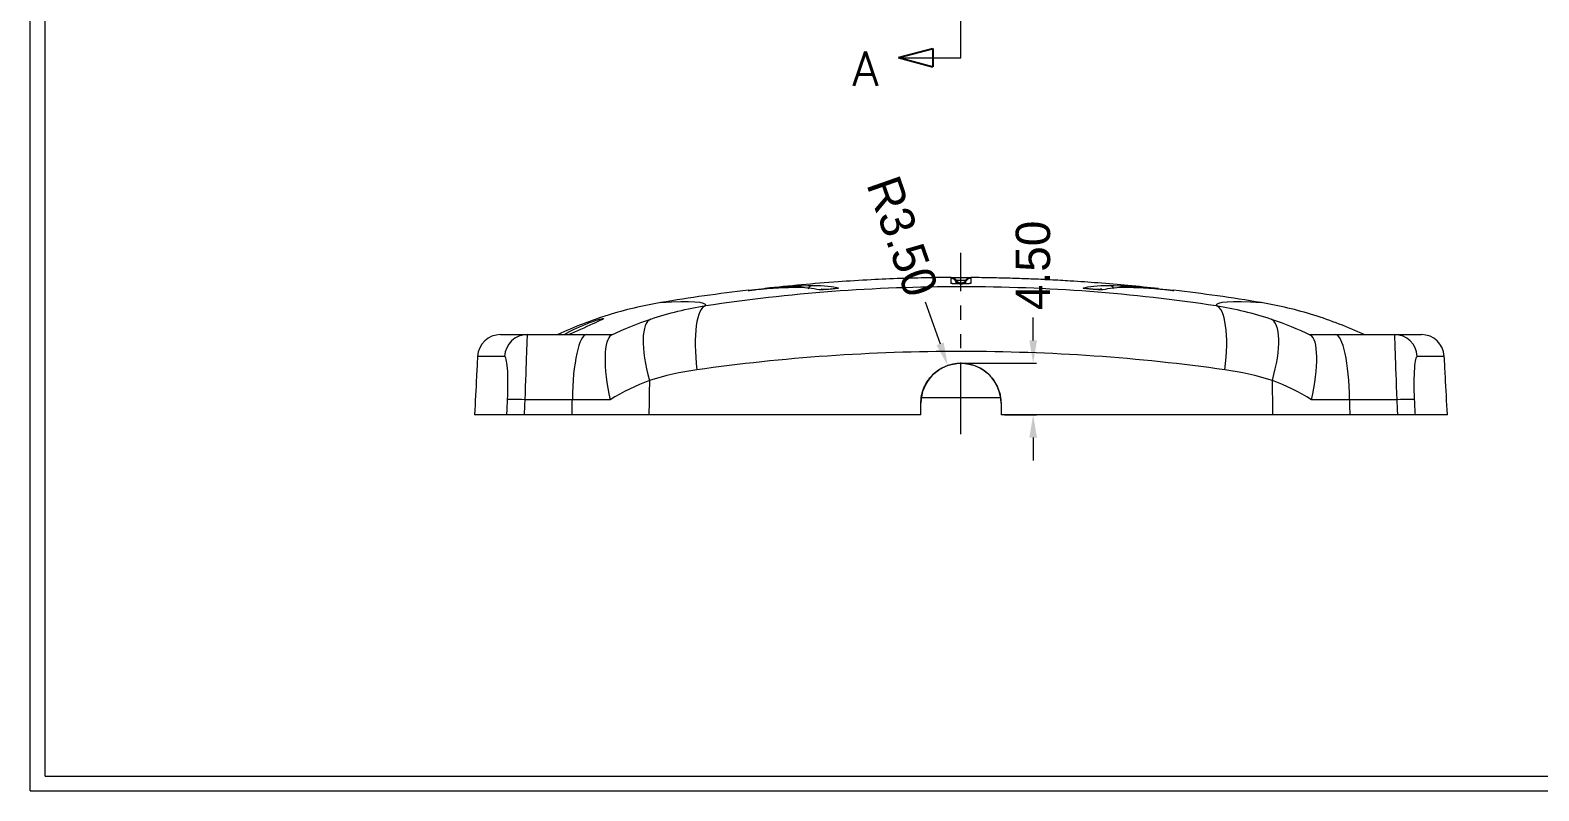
# Model space of a CAD drawing. Extents: x 178 to 733, y 496 to 689.
# Drawn here: x 178.5 to 310.2, y 496.1 to 562.6 of the extents above; entities that cross this region are included whole.
import ezdxf

# ---------------------------------------------------------------- set-up
doc = ezdxf.new("R2010")
doc.units = 0
doc.header["$MEASUREMENT"] = 0
doc.linetypes.add('PHANTOM', pattern=[2.5, 1.25, -0.25, 0.25, -0.25, 0.25, -0.25])
doc.layers.add('3', color=7, linetype='Continuous')
doc.layers.add('TOP', color=7, linetype='Continuous')
doc.styles.add('blockfont', font='simplex.shx', dxfattribs={"bigfont": 'bigfont'})
doc.dimstyles.get("Standard").update_dxf_attribs({"dimtxt": 0.18, "dimasz": 0.18, "dimexe": 0.18, "dimexo": 0.0625, "dimgap": 0.09, "dimtad": 0, "dimtih": 1, "dimtoh": 1, "dimdec": 4, "dimzin": 0, "dimdsep": 46, "dimtxsty": 'Standard', "dimcen": 0.09, "dimadec": 0, "dimazin": 0, "dimtfac": 1, "dimtdec": 4, "dimtofl": 0, "dimtmove": 0, "dimatfit": 3, "dimfxl": 0, "dimtolj": 1, "dimtzin": 0, "dimarcsym": 0})

# ---------------------------------------------------------------- blocks, each defined once
blk = doc.blocks.new('ASSORTED_DRAFT1')
at = {"color": 13}
for p, q in [((148.05, 542.65, 148.05), (151.05, 543.45)), ((151.05, 543.45), (151.05, 541.84)), ((148.05, 542.65, 148.05), (151.05, 541.84))]:
    blk.add_line(p, q, dxfattribs=at)
blk = doc.blocks.new('*D20')
at = {"color": 4, "linetype": 'Continuous', "lineweight": 9}
for p, q in [((266.07, 535.5), (266.07, 537.5)), ((260.06, 533.5), (266.37, 533.5)), ((263.56, 529), (266.37, 529)), ((266.07, 527), (266.07, 525))]:
    blk.add_line(p, q, dxfattribs=at)
for points in [[(265.74, 535.5), (266.41, 535.5), (266.07, 533.5)], [(265.74, 527), (266.41, 527), (266.07, 529)]]:
    blk.add_solid(points, dxfattribs=at)
at = {"layer": 'Defpoints', "color": 0, "linetype": 'Continuous', "lineweight": 9}
for p in [(259.76, 533.5), (266.07, 533.5), (263.26, 529)]:
    blk.add_point(p, dxfattribs=at)
at = {"color": 3, "linetype": 'Continuous', "lineweight": 9, "insert": (266.07, 542.05), "char_height": 3, "attachment_point": 5, "rotation": 90}
blk.add_mtext('\\A1;4.50', dxfattribs=at)
blk = doc.blocks.new('*D21')
at = {"color": 4, "linetype": 'Continuous', "lineweight": 9}
blk.add_line((256.65, 538.87), (257.94, 535.19), dxfattribs=at)
blk.add_solid([(258.26, 535.3), (257.63, 535.08), (258.61, 533.3)], dxfattribs=at)
at = {"layer": 'Defpoints', "color": 0, "linetype": 'Continuous', "lineweight": 9}
for p in [(258.61, 533.3), (259.76, 530)]:
    blk.add_point(p, dxfattribs=at)
at = {"color": 3, "linetype": 'Continuous', "lineweight": 9, "insert": (254.65, 544.58), "char_height": 3, "attachment_point": 5, "rotation": 289.3312}
blk.add_mtext('\\A1;R3.50', dxfattribs=at)

msp = doc.modelspace()

# ---------------------------------------------------------------- linework, layer by layer
at = {"color": 7, "linetype": 'Continuous', "lineweight": 9}
for p, q in [((178.473, 496.141), (178.473, 688.597)), ((179.769, 497.437), (179.769, 687.301)), ((179.769, 497.437), (449.337, 497.437)), ((178.473, 496.141), (450.633, 496.141))]:
    msp.add_line(p, q, dxfattribs=at)
at = {"linetype": 'Continuous', "lineweight": 9}
msp.add_arc((259.764, 529.997), 3.5, 360, 180, dxfattribs=at)
at = {"layer": '3', "color": 1, "linetype": 'PHANTOM', "lineweight": 9, "ltscale": 5}
for p, q in [((259.764, 560.195), (259.764, 625.457)), ((259.764, 527.303), (259.764, 543.14))]:
    msp.add_line(p, q, dxfattribs=at)
at = {"layer": '3', "color": 1, "linetype": 'Continuous', "lineweight": 9}
msp.add_line((254.304, 560.195), (259.764, 560.195), dxfattribs=at)
at = {"layer": '3', "color": 7, "linetype": 'Continuous', "lineweight": 9}
for p, q in [((219.547, 535.997), (221.891, 535.997)), ((221.891, 535.997), (227.062, 535.997)), ((292.465, 535.997), (297.636, 535.997)), ((297.636, 535.997), (299.98, 535.997)), ((219.905, 534.102), (217.55, 534.102)), ((301.977, 534.102), (299.622, 534.102)), ((225.826, 530.311), (221.672, 530.311)), ((256.348, 530.497), (263.227, 530.497)), ((297.855, 530.311), (293.702, 530.311)), ((220.104, 528.997), (217.281, 528.997)), ((225.808, 528.997), (221.608, 528.997)), ((256.264, 528.997), (232.511, 528.997)), ((287.016, 528.997), (263.264, 528.997)), ((297.919, 528.997), (293.719, 528.997)), ((302.247, 528.997), (299.423, 528.997))]:
    msp.add_line(p, q, dxfattribs=at)
at = {"layer": '3', "color": 7, "linetype": 'Continuous', "lineweight": 9, "extrusion": (0, 0, -1)}
for centre, start, end in [((-258.899, 540.495), 89.54633, 150.52893), ((-259.764, 540.997), 211.03691, 329.14449), ((-260.628, 540.495), 29.25353, 90.17405)]:
    msp.add_arc(centre, 0.5, start, end, dxfattribs=at)
at = {"layer": '3', "color": 7, "linetype": 'Continuous', "lineweight": 9}
for centre, major_axis, ratio, start_param, end_param in [((246.855, 539.794), (-0.002, 0.5), 0.9857389, 0.0956848, 1.150793), ((258.899, 540.411), (0.5, 0), 0.999902, 0.5268518, 1.5772892), ((258.899, 539.966), (0.5, 0), 0.9993798, 1.3808577, 1.5772911), ((259.764, 540.914), (0.5, 0), 0.9999022, 3.6684445, 5.7563335), ((260.628, 540.411), (0.5, 0), 0.999902, 1.5643035, 2.6147408), ((260.628, 539.966), (0.5, 0), 0.9993798, 1.5643016, 1.7673992), ((272.673, 539.794), (-0.002, -0.5), 0.9857389, 1.9907997, 3.0459079), ((242.916, 539.55), (-0.048, 0.498), 0.9657494, 0.0157367, 0.4525011), ((276.611, 539.55), (-0.048, -0.498), 0.9657494, 2.7094616, 3.1258559), ((238.439, 532.609), (-0.917, 5.93), 0.2784409, 0.0235545, 1.4748379), ((281.088, 532.609), (0.917, 5.93), 0.2784409, 4.8083474, 6.2596308), ((234.6, 531.677), (-1.903, 5.69), 0.3099784, 0.0143864, 1.412595), ((284.927, 531.677), (-1.903, -5.69), 0.3099784, 1.7289977, 3.1272063), ((219.547, 533.997), (0, -2), 0.9999565, 3.1415927, 4.6600291), ((221.891, 533.997), (0, -2), 0.9945394, 3.1415927, 4.6600291), ((227.062, 529.997), (0, 6), 0.2063783, 0, 1.5184364), ((292.465, 529.997), (0, -6), 0.2063783, 1.6231562, 3.1415927), ((297.636, 533.997), (0, -2), 0.9945394, 1.6231562, 3.1415927), ((299.98, 533.997), (0, -2), 0.9999565, 1.6231562, 3.1415927), ((222.151, 530.207), (-1.998, 0.096), 0.0420527, 4.9567415, 6.1690101), ((297.376, 530.207), (1.998, 0.096), 0.0420527, 0.1141752, 1.3264438)]:
    msp.add_ellipse(centre, major_axis=major_axis, ratio=ratio, start_param=start_param, end_param=end_param, dxfattribs=at)
for points, knots in [([(258.896, 540.986), (258.207, 540.983), (256.685, 540.967), (254.367, 540.904), (251.755, 540.788), (248.873, 540.606), (245.808, 540.354), (243.713, 540.147), (242.668, 540.033)], [0, 0, 0, 0, 0.1032865, 0.2353069, 0.3914269, 0.573597, 0.7836213, 1, 1, 1, 1]), ([(260.631, 540.466), (260.632, 540.461), (260.615, 540.459), (260.582, 540.456), (260.55, 540.453), (260.502, 540.45), (260.441, 540.447), (260.38, 540.445), (260.305, 540.443), (260.223, 540.441), (260.14, 540.44), (260.048, 540.439), (259.953, 540.438), (259.858, 540.437), (259.759, 540.437), (259.662, 540.438), (259.566, 540.438), (259.47, 540.439), (259.383, 540.44), (259.296, 540.441), (259.215, 540.443), (259.147, 540.445), (259.079, 540.447), (259.021, 540.45), (258.98, 540.453), (258.938, 540.456), (258.911, 540.459), (258.901, 540.462), (258.896, 540.465)], [0, 0, 0, 0, 0.1074605, 0.1074605, 0.1074605, 0.2149947, 0.2149947, 0.2149947, 0.3225736, 0.3225736, 0.3225736, 0.4300863, 0.4300863, 0.4300863, 0.5374915, 0.5374915, 0.5374915, 0.6447955, 0.6447955, 0.6447955, 0.7520487, 0.7520487, 0.7520487, 0.8593225, 0.8593225, 0.8593225, 0.9666792, 1, 1, 1, 1]), ([(259.99, 540.439), (259.943, 540.438), (259.797, 540.437), (259.531, 540.438), (259.258, 540.442), (259.083, 540.448), (259.007, 540.452), (258.994, 540.454), (258.989, 540.454)], [0, 0, 0, 0, 0.1122934, 0.3495252, 0.5874619, 0.7930108, 0.9300245, 1, 1, 1, 1]), ([(260.196, 540.969), (260.106, 540.968), (259.915, 540.968), (259.589, 540.968), (259.284, 540.969), (259.09, 540.969), (259.012, 540.97), (258.992, 540.97)], [0, 0, 0, 0, 0.2118542, 0.4412613, 0.6707573, 0.8990415, 1, 1, 1, 1]), ([(260.196, 540.724), (260.185, 540.723), (260.152, 540.723), (260.139, 540.722), (260.107, 540.722), (260.089, 540.722), (260.049, 540.722), (260.027, 540.722), (259.98, 540.722), (259.955, 540.722), (259.903, 540.722), (259.876, 540.722), (259.82, 540.722), (259.792, 540.722), (259.707, 540.722), (259.65, 540.722), (259.546, 540.722), (259.498, 540.722), (259.438, 540.722), (259.42, 540.722), (259.388, 540.722), (259.375, 540.723), (259.351, 540.723), (259.346, 540.724), (259.338, 540.718), (259.33, 540.728), (259.331, 540.722)], [0, 0, 0, 0, 0.125, 0.1875, 0.1875, 0.25, 0.25, 0.3125, 0.3125, 0.375, 0.375, 0.4375, 0.4375, 0.5, 0.5, 0.625, 0.625, 0.75, 0.75, 0.8125, 0.8125, 0.875, 0.875, 0.9375, 0.9375, 1, 1, 1, 1]), ([(260.536, 540.454), (260.526, 540.453), (260.473, 540.449), (260.351, 540.444), (260.178, 540.44), (260.042, 540.439), (259.99, 540.439)], [0, 0, 0, 0, 0.2540275, 0.5000813, 0.8190011, 1, 1, 1, 1]), ([(260.558, 540.97), (260.529, 540.97), (260.436, 540.969), (260.303, 540.969), (260.203, 540.969), (260.196, 540.969)], [0, 0, 0, 0, 0.4278624, 0.9630282, 1, 1, 1, 1]), ([(276.995, 540.02), (276.153, 540.113), (274.459, 540.283), (271.94, 540.503), (269.668, 540.665), (267.689, 540.778), (266.01, 540.855), (264.35, 540.914), (262.641, 540.957), (261.383, 540.98), (260.737, 540.982), (260.631, 540.982)], [0, 0, 0, 0, 0.2201157, 0.4206029, 0.5861452, 0.6890953, 0.7759191, 0.8496526, 0.9153943, 0.9860113, 1, 1, 1, 1]), ([(237.484, 538.531), (241.094, 539.089), (244.766, 539.508), (252.236, 540.069), (256.042, 540.21), (263.556, 540.208), (267.293, 540.069), (274.725, 539.511), (278.434, 539.089), (282.044, 538.531)], [0, 0, 0, 0, 0.25, 0.25, 0.5, 0.5, 0.75, 0.75, 1, 1, 1, 1]), ([(241.197, 539.848), (241.172, 539.845), (241.162, 539.845), (241.17, 539.846), (241.177, 539.848), (241.201, 539.851), (241.24, 539.857), (241.278, 539.862), (241.333, 539.869), (241.399, 539.878), (241.465, 539.886), (241.543, 539.896), (241.629, 539.907), (241.714, 539.917), (241.808, 539.929), (241.904, 539.94), (241.999, 539.951), (242.098, 539.963), (242.193, 539.974), (242.287, 539.985), (242.38, 539.995), (242.463, 540.004), (242.546, 540.014), (242.622, 540.022), (242.685, 540.029), (242.747, 540.035), (242.798, 540.041), (242.833, 540.044), (242.843, 540.045), (242.853, 540.046), (242.861, 540.047)], [0, 0, 0, 0, 0.1074775, 0.1074775, 0.1074775, 0.21503, 0.21503, 0.21503, 0.3226395, 0.3226395, 0.3226395, 0.4301807, 0.4301807, 0.4301807, 0.5376008, 0.5376008, 0.5376008, 0.6449028, 0.6449028, 0.6449028, 0.7521414, 0.7521414, 0.7521414, 0.8593959, 0.8593959, 0.8593959, 0.9667363, 0.9667363, 0.9667363, 1, 1, 1, 1]), ([(249.08, 540.057), (249.088, 540.054), (249.079, 540.05), (249.054, 540.045), (249.029, 540.04), (248.988, 540.034), (248.933, 540.027), (248.879, 540.02), (248.809, 540.012), (248.731, 540.003), (248.653, 539.995), (248.564, 539.986), (248.472, 539.977), (248.379, 539.969), (248.281, 539.96), (248.184, 539.951), (248.087, 539.943), (247.99, 539.935), (247.9, 539.929), (247.811, 539.922), (247.726, 539.916), (247.653, 539.911), (247.58, 539.907), (247.517, 539.904), (247.469, 539.902), (247.421, 539.9), (247.386, 539.9), (247.369, 539.901), (247.365, 539.902), (247.361, 539.902), (247.356, 539.903)], [0, 0, 0, 0, 0.1074873, 0.1074873, 0.1074873, 0.2150191, 0.2150191, 0.2150191, 0.3226122, 0.3226122, 0.3226122, 0.430168, 0.430168, 0.430168, 0.5376269, 0.5376269, 0.5376269, 0.6449708, 0.6449708, 0.6449708, 0.7522315, 0.7522315, 0.7522315, 0.8594771, 0.8594771, 0.8594771, 0.9667824, 0.9667824, 0.9667824, 1, 1, 1, 1]), ([(248.45, 539.976), (248.37, 539.968), (248.189, 539.952), (247.896, 539.928), (247.645, 539.911), (247.503, 539.904), (247.452, 539.903), (247.445, 539.909), (247.443, 539.903)], [0, 0, 0, 0, 0.1837992, 0.4196539, 0.6544044, 0.8472516, 0.9496519, 1, 1, 1, 1]), ([(248.99, 540.037), (248.999, 540.037), (248.989, 540.036), (248.973, 540.033), (248.905, 540.023), (248.754, 540.006), (248.585, 539.988), (248.471, 539.978), (248.45, 539.976)], [0, 0, 0, 0, 0.0248643, 0.1339166, 0.3161282, 0.5935131, 0.9263766, 1, 1, 1, 1]), ([(272.171, 539.903), (272.163, 539.901), (272.139, 539.9), (272.1, 539.901), (272.061, 539.901), (272.006, 539.904), (271.939, 539.908), (271.873, 539.911), (271.794, 539.917), (271.708, 539.923), (271.622, 539.929), (271.527, 539.936), (271.432, 539.944), (271.336, 539.952), (271.237, 539.961), (271.142, 539.969), (271.047, 539.978), (270.954, 539.987), (270.871, 539.995), (270.788, 540.004), (270.712, 540.012), (270.649, 540.02), (270.587, 540.027), (270.536, 540.034), (270.501, 540.04), (270.467, 540.046), (270.451, 540.049), (270.448, 540.052), (270.442, 540.054), (270.447, 540.057), (270.451, 540.058)], [0, 0, 0, 0, 0.1074337, 0.1074337, 0.1074337, 0.2149718, 0.2149718, 0.2149718, 0.3225367, 0.3225367, 0.3225367, 0.4300048, 0.4300048, 0.4300048, 0.5373558, 0.5373558, 0.5373558, 0.6446212, 0.6446212, 0.6446212, 0.7518685, 0.7518685, 0.7518685, 0.8591711, 0.8591711, 0.8591711, 0.9665783, 0.9665783, 0.9665783, 1, 1, 1, 1]), ([(271.528, 539.937), (271.519, 539.937), (271.415, 539.945), (271.184, 539.965), (270.886, 539.994), (270.668, 540.017), (270.559, 540.032), (270.538, 540.036), (270.532, 540.036), (270.535, 540.04)], [0, 0, 0, 0, 0.0232636, 0.2593325, 0.4975021, 0.7325512, 0.8996979, 0.9942122, 1, 1, 1, 1]), ([(272.086, 539.903), (272.081, 539.903), (272.077, 539.903), (272.047, 539.903), (271.952, 539.907), (271.776, 539.918), (271.617, 539.93), (271.528, 539.937)], [0, 0, 0, 0, 0.0544276, 0.1859141, 0.3980308, 0.6947146, 1, 1, 1, 1]), ([(276.667, 540.047), (276.692, 540.045), (276.733, 540.04), (276.788, 540.035), (276.842, 540.029), (276.912, 540.021), (276.99, 540.013), (277.067, 540.004), (277.156, 539.994), (277.249, 539.984), (277.341, 539.973), (277.44, 539.962), (277.536, 539.95), (277.632, 539.939), (277.729, 539.927), (277.818, 539.917), (277.908, 539.906), (277.992, 539.895), (278.065, 539.886), (278.137, 539.877), (278.2, 539.869), (278.248, 539.862), (278.295, 539.856), (278.329, 539.851), (278.346, 539.848), (278.362, 539.846), (278.369, 539.844), (278.35, 539.846), (278.345, 539.846), (278.339, 539.847), (278.331, 539.848)], [0, 0, 0, 0, 0.1074594, 0.1074594, 0.1074594, 0.2150065, 0.2150065, 0.2150065, 0.3225978, 0.3225978, 0.3225978, 0.430111, 0.430111, 0.430111, 0.5375049, 0.5375049, 0.5375049, 0.6447898, 0.6447898, 0.6447898, 0.7520241, 0.7520241, 0.7520241, 0.8592898, 0.8592898, 0.8592898, 0.9666564, 0.9666564, 0.9666564, 1, 1, 1, 1]), ([(278.325, 539.849), (278.332, 539.848), (278.322, 539.849), (278.318, 539.849), (278.304, 539.851), (278.292, 539.852)], [0, 0, 0, 0, 0.0391379, 0.5111952, 1, 1, 1, 1]), ([(233.551, 538.797), (231.977, 538.534), (230.442, 538.165), (227.443, 537.229), (225.979, 536.662), (224.551, 535.997)], [0, 0, 0, 0, 0.5, 0.5, 1, 1, 1, 1]), ([(294.977, 535.997), (293.548, 536.662), (292.084, 537.229), (289.086, 538.165), (287.551, 538.534), (285.977, 538.797)], [0, 0, 0, 0, 0.5, 0.5, 1, 1, 1, 1]), ([(225.107, 535.997), (225.504, 536.251), (226.273, 536.632), (227.371, 537.068), (227.733, 537.195), (228.263, 537.362), (228.45, 537.41), (228.535, 537.421)], [0, 0, 0, 0, 0.5130178, 0.5130178, 0.7695267, 0.7695267, 1, 1, 1, 1]), ([(228.586, 537.414), (228.585, 537.397), (228.516, 537.356), (228.215, 537.207), (227.935, 537.081), (226.95, 536.638), (226.12, 536.254), (225.529, 535.997)], [0, 0, 0, 0, 0.1946573, 0.1946573, 0.4631049, 0.4631049, 1, 1, 1, 1]), ([(221.891, 535.997), (221.878, 535.997), (221.852, 535.412), (221.779, 533.344), (221.729, 531.86), (221.672, 530.311)], [0, 0, 0, 0, 0.5, 0.5, 1, 1, 1, 1]), ([(229.227, 535.953), (228.896, 535.781), (228.701, 535.095), (228.663, 533.034), (228.825, 531.678), (229.132, 530.312)], [0, 0, 0, 0, 0.5, 0.5, 1, 1, 1, 1]), ([(290.395, 530.312), (290.703, 531.678), (290.864, 533.034), (290.826, 535.095), (290.631, 535.781), (290.3, 535.953)], [0, 0, 0, 0, 0.5, 0.5, 1, 1, 1, 1]), ([(297.855, 530.311), (297.799, 531.863), (297.749, 533.34), (297.675, 535.422), (297.65, 535.997), (297.636, 535.997)], [0, 0, 0, 0, 0.5, 0.5, 1, 1, 1, 1]), ([(217.55, 534.102), (217.519, 533.517), (217.488, 532.931), (217.457, 532.346), (217.399, 531.23), (217.34, 530.114), (217.281, 528.997)], [0, 0, 0, 0, 0.3440046, 0.3440046, 0.3440046, 1, 1, 1, 1]), ([(220.167, 530.311), (220.218, 531.363), (220.212, 532.365), (220.109, 533.731), (220.015, 534.102), (219.905, 534.102)], [0, 0, 0, 0, 0.5, 0.5, 1, 1, 1, 1]), ([(282.82, 532.923), (279.082, 533.457), (275.244, 533.861), (267.553, 534.394), (263.686, 534.528), (255.912, 534.53), (251.976, 534.395), (244.246, 533.858), (240.445, 533.457), (236.708, 532.923)], [0, 0, 0, 0, 0.25, 0.25, 0.5, 0.5, 0.75, 0.75, 1, 1, 1, 1]), ([(299.622, 534.102), (299.512, 534.102), (299.419, 533.738), (299.315, 532.362), (299.31, 531.365), (299.36, 530.311)], [0, 0, 0, 0, 0.5, 0.5, 1, 1, 1, 1]), ([(302.247, 528.997), (302.188, 530.114), (302.129, 531.23), (302.07, 532.346), (302.039, 532.931), (302.008, 533.517), (301.977, 534.102)], [0, 0, 0, 0, 0.6559954, 0.6559954, 0.6559954, 1, 1, 1, 1]), ([(256.264, 529.997), (256.264, 530.228), (256.286, 530.455), (256.353, 530.79), (256.38, 530.901), (256.447, 531.121), (256.486, 531.23), (256.617, 531.548), (256.725, 531.749), (256.915, 532.034), (256.984, 532.127), (257.13, 532.305), (257.207, 532.39), (257.449, 532.632), (257.625, 532.777), (257.911, 532.969), (258.011, 533.029), (258.213, 533.137), (258.419, 533.235), (258.634, 533.312), (258.853, 533.379), (258.965, 533.407), (259.304, 533.475), (259.533, 533.497), (259.995, 533.497), (260.222, 533.475), (260.558, 533.408), (260.668, 533.38), (260.888, 533.314), (260.998, 533.275), (261.315, 533.143), (261.516, 533.036), (261.802, 532.845), (261.894, 532.777), (262.073, 532.63), (262.158, 532.553), (262.4, 532.311), (262.545, 532.135), (262.736, 531.848), (262.796, 531.749), (262.904, 531.547), (263.002, 531.341), (263.079, 531.126), (263.145, 530.908), (263.173, 530.796), (263.241, 530.457), (263.264, 530.228), (263.264, 529.997)], [0, 0, 0, 0, 0.0625, 0.0625, 0.09375, 0.09375, 0.125, 0.125, 0.1875, 0.1875, 0.21875, 0.21875, 0.25, 0.25, 0.3125, 0.3125, 0.34375, 0.34375, 0.375, 0.40625, 0.40625, 0.4375, 0.4375, 0.5, 0.5, 0.5625, 0.5625, 0.59375, 0.59375, 0.625, 0.625, 0.6875, 0.6875, 0.71875, 0.71875, 0.75, 0.75, 0.8125, 0.8125, 0.84375, 0.84375, 0.875, 0.90625, 0.90625, 0.9375, 0.9375, 1, 1, 1, 1])]:
    msp.add_open_spline(points, degree=3, knots=knots, dxfattribs=at)
for points, degree in [([(242.861, 540.047), (244.45, 540.201), (245.769, 540.288), (246.806, 540.292)], 3), ([(246.806, 540.292), (247.843, 540.296), (248.602, 540.218), (249.08, 540.057)], 3), ([(258.896, 540.911), (258.896, 540.95), (258.896, 540.975), (258.896, 540.987)], 3), ([(258.896, 540.465), (258.896, 540.678), (258.896, 540.827), (258.896, 540.911)], 3), ([(259.331, 540.744), (259.332, 540.75), (259.331, 540.718), (259.332, 540.663)], 3), ([(259.332, 540.663), (259.332, 540.613), (259.332, 540.542), (259.332, 540.45)], 3), ([(260.196, 540.663), (260.196, 540.718), (260.195, 540.75), (260.197, 540.744)], 3), ([(260.196, 540.445), (260.196, 540.54), (260.196, 540.613), (260.196, 540.663)], 3), ([(260.631, 540.984), (260.631, 540.971), (260.631, 540.947), (260.631, 540.911)], 3), ([(260.631, 540.911), (260.631, 540.827), (260.631, 540.678), (260.631, 540.465)], 3), ([(270.447, 540.057), (270.925, 540.218), (271.685, 540.296), (272.721, 540.292)], 3), ([(272.721, 540.292), (273.758, 540.288), (275.078, 540.201), (276.667, 540.047)], 3), ([(241.201, 539.874), (238.636, 539.578), (236.086, 539.22), (233.551, 538.797)], 3), ([(233.551, 538.797), (236.206, 538.976), (237.501, 538.891), (237.484, 538.531)], 3), ([(245.101, 540.107), (244.07, 540.095), (242.771, 540.003), (241.197, 539.848)], 3), ([(241.214, 539.85), (241.206, 539.849), (241.2, 539.848)], 2), ([(247.357, 539.903), (246.884, 540.052), (246.131, 540.12), (245.101, 540.107)], 3), ([(247.891, 539.93), (247.789, 539.942), (247.683, 539.952), (247.57, 539.961)], 3), ([(272.063, 539.969), (271.92, 539.959), (271.785, 539.947), (271.659, 539.932)], 3), ([(274.427, 540.107), (273.397, 540.12), (272.644, 540.052), (272.171, 539.903)], 3), ([(278.331, 539.848), (276.757, 540.003), (275.457, 540.095), (274.427, 540.107)], 3), ([(285.977, 538.797), (283.44, 539.22), (280.892, 539.579), (278.333, 539.875)], 3), ([(282.044, 538.531), (282.027, 538.891), (283.322, 538.976), (285.977, 538.797)], 3), ([(232.672, 537.359), (234.238, 537.884), (235.841, 538.275), (237.484, 538.531)], 3), ([(282.044, 538.531), (283.686, 538.275), (285.29, 537.884), (286.855, 537.359)], 3), ([(229.227, 535.953), (230.353, 536.499), (231.502, 536.967), (232.672, 537.359)], 3), ([(286.855, 537.359), (288.025, 536.967), (289.175, 536.499), (290.3, 535.953)], 3), ([(227.062, 535.997), (227.813, 535.997), (228.56, 535.997), (229.303, 535.997)], 3), ([(229.303, 535.997), (229.309, 535.997), (229.284, 535.983), (229.227, 535.953)], 3), ([(290.3, 535.953), (290.243, 535.983), (290.219, 535.997), (290.224, 535.997)], 3), ([(290.224, 535.997), (290.967, 535.997), (291.715, 535.997), (292.465, 535.997)], 3), ([(236.708, 532.923), (235.292, 532.72), (233.91, 532.41), (232.558, 531.991)], 3), ([(286.969, 531.991), (285.618, 532.41), (284.235, 532.72), (282.82, 532.923)], 3), ([(232.558, 531.991), (231.378, 531.55), (230.235, 530.99), (229.132, 530.312)], 3), ([(232.558, 531.991), (232.543, 530.993), (232.527, 529.995), (232.511, 528.997)], 3), ([(287.016, 528.997), (287, 529.995), (286.985, 530.993), (286.969, 531.991)], 3), ([(290.395, 530.312), (289.293, 530.99), (288.15, 531.55), (286.969, 531.991)], 3), ([(220.104, 528.997), (220.125, 529.435), (220.146, 529.873), (220.167, 530.311)], 3), ([(221.672, 530.311), (221.651, 529.873), (221.63, 529.435), (221.608, 528.997)], 3), ([(225.808, 528.997), (225.814, 529.435), (225.82, 529.873), (225.826, 530.311)], 3), ([(229.132, 530.312), (228.039, 530.312), (226.937, 530.312), (225.826, 530.311)], 3), ([(256.264, 528.997), (256.264, 529.331), (256.264, 529.664), (256.264, 529.997)], 3), ([(263.264, 529.997), (263.264, 529.664), (263.264, 529.331), (263.264, 528.997)], 3), ([(293.702, 530.311), (292.59, 530.312), (291.488, 530.312), (290.395, 530.312)], 3), ([(293.702, 530.311), (293.708, 529.873), (293.714, 529.435), (293.719, 528.997)], 3), ([(297.919, 528.997), (297.898, 529.435), (297.877, 529.873), (297.855, 530.311)], 3), ([(299.36, 530.311), (299.381, 529.873), (299.402, 529.435), (299.423, 528.997)], 3), ([(221.608, 528.997), (220.817, 528.997), (220.197, 528.997), (220.104, 528.997)], 3), ([(232.511, 528.997), (230.321, 528.997), (228.087, 528.997), (225.808, 528.997)], 3), ([(293.719, 528.997), (291.44, 528.997), (289.206, 528.997), (287.016, 528.997)], 3), ([(299.423, 528.997), (299.33, 528.997), (298.71, 528.997), (297.919, 528.997)], 3)]:
    msp.add_open_spline(points, degree=degree, dxfattribs=at)

# ---------------------------------------------------------------- block references
at = {"layer": 'TOP', "color": 1, "linetype": 'Continuous', "lineweight": 9}
msp.add_blockref('ASSORTED_DRAFT1', (106.257, 17.547), dxfattribs=at)

# ---------------------------------------------------------------- texts
at = {"layer": 'TOP', "color": 1, "linetype": 'Continuous', "lineweight": 9, "insert": (250.273, 557.727), "char_height": 3, "attachment_point": 7, "line_spacing_factor": 0.903614, "style": 'blockfont'}
msp.add_mtext('\\W01.000;A', dxfattribs=at)

# ---------------------------------------------------------------- dimensions: what is measured, and where the dimension line sits
at = {"linetype": 'Continuous', "lineweight": 9}
dim = msp.add_radius_dim(center=(259.764, 529.997), mpoint=(258.605, 533.3), dimstyle='Standard', override={"dimtxt": 3, "dimasz": 2, "dimexe": 0.3, "dimexo": 0.3, "dimgap": 0.3, "dimtih": 0, "dimtoh": 0, "dimdec": 2, "dimdsep": 0, "dimcen": 0, "dimclrd": 4, "dimclre": 4, "dimclrt": 3, "dimadec": 1, "dimtdec": 2, "dimlwd": 9, "dimlwe": 9}, dxfattribs=at)
dim.commit()
dim.dimension.update_dxf_attribs({"geometry": '*D21', "text_midpoint": (254.649, 544.578), "dimtype": 164})
dim = msp.add_linear_dim(base=(266.074, 533.497), p1=(263.264, 528.997), p2=(259.764, 533.497), angle=90, dimstyle='Standard', override={"dimtxt": 3, "dimasz": 2, "dimexe": 0.3, "dimexo": 0.3, "dimgap": 0.3, "dimtih": 0, "dimtoh": 0, "dimdec": 2, "dimdsep": 0, "dimcen": 0, "dimclrd": 4, "dimclre": 4, "dimclrt": 3, "dimadec": 1, "dimtdec": 2, "dimlwd": 9, "dimlwe": 9}, dxfattribs=at)
dim.commit()
dim.dimension.update_dxf_attribs({"geometry": '*D20', "text_midpoint": (266.074, 542.047)})

doc.saveas('drawing.dxf')
